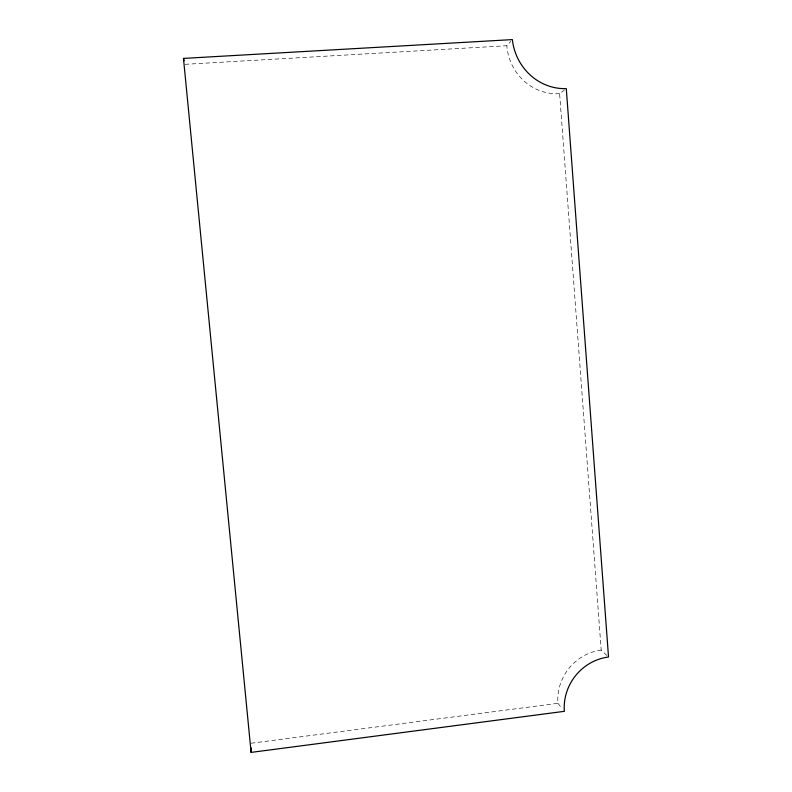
<?xml version="1.0" encoding="UTF-8"?>
<svg xmlns="http://www.w3.org/2000/svg" width="792" height="792" viewBox="0 0 792 792"><rect width="100%" height="100%" fill="white"/><g stroke="black" fill="none" stroke-linecap="round" stroke-linejoin="round"><path stroke-width="0.59" stroke-dasharray="3.96 2.97" d="M185.041 64.32L506.821 45.718L510.8 41.352M606.9 655.479L601.197 650.133L559.617 93.664L564.389 90.07M251.163 743.242L557.924 703.316A48.292 45.708 -52.4 0 1 601.197 650.133M557.924 703.316L562.211 708.662M559.617 93.664A51.143 48.748 75.9 0 1 506.821 45.718"/><path stroke-width="1.19" d="M251.104 752.4L183.477 58.41L512.384 39.6C515.265 67.033 538.194 89.427 566.29 88.635L608.523 657.004A49.312 46.609 -52.5 0 0 564.349 711.335L251.104 752.4L251.133 747.816M183.477 58.41L184.1 60.776"/></g></svg>
